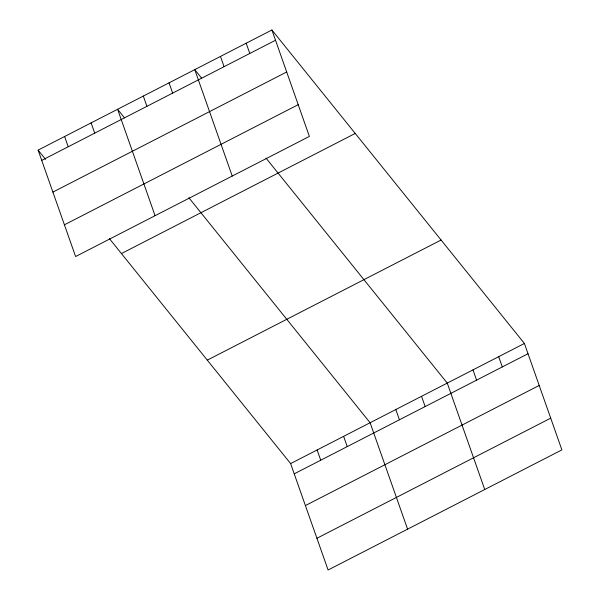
<?xml version="1.0" encoding="UTF-8"?>
<svg xmlns="http://www.w3.org/2000/svg" width="600" height="600" viewBox="0 0 600 600"><rect width="100%" height="100%" fill="white"/><g stroke="black" fill="none" stroke-linecap="round" stroke-linejoin="round"><path stroke-width="0.9" d="M271.905 30L309.375 136.417L75.593 256.538L38.115 150.12L271.905 30L524.408 343.462L561.885 449.88L328.095 570L290.618 463.582L109.373 238.583M41.723 160.373L275.513 40.252M52.898 192.105L286.688 71.985M64.418 224.798L298.2 104.685M121.44 253.56L355.23 133.44M207.292 360.142L441.082 240.022M290.618 463.582L524.408 343.462M294.233 473.835L528.023 353.715M305.407 505.567L539.197 385.447M316.92 538.268L550.71 418.147M201.653 78.203L194.752 69.637L232.23 176.055M266.01 158.1L447.263 383.108L484.732 489.518M124.5 117.84L117.6 109.275L155.078 215.692M188.865 197.737L370.11 422.745L407.588 529.162M38.115 150.12L45.585 159.39M498.69 356.678L502.305 366.93M472.98 369.892L476.588 380.145M421.545 396.315L425.153 406.567M395.827 409.53L399.435 419.783M246.188 43.215L249.795 53.468M220.47 56.422L224.077 66.675M343.612 436.357L347.22 446.61M317.115 449.97L320.73 460.222M169.035 82.852L172.65 93.105M143.317 96.067L146.933 106.312M91.11 122.895L94.718 133.14M64.613 136.507L68.22 146.752"/></g></svg>
